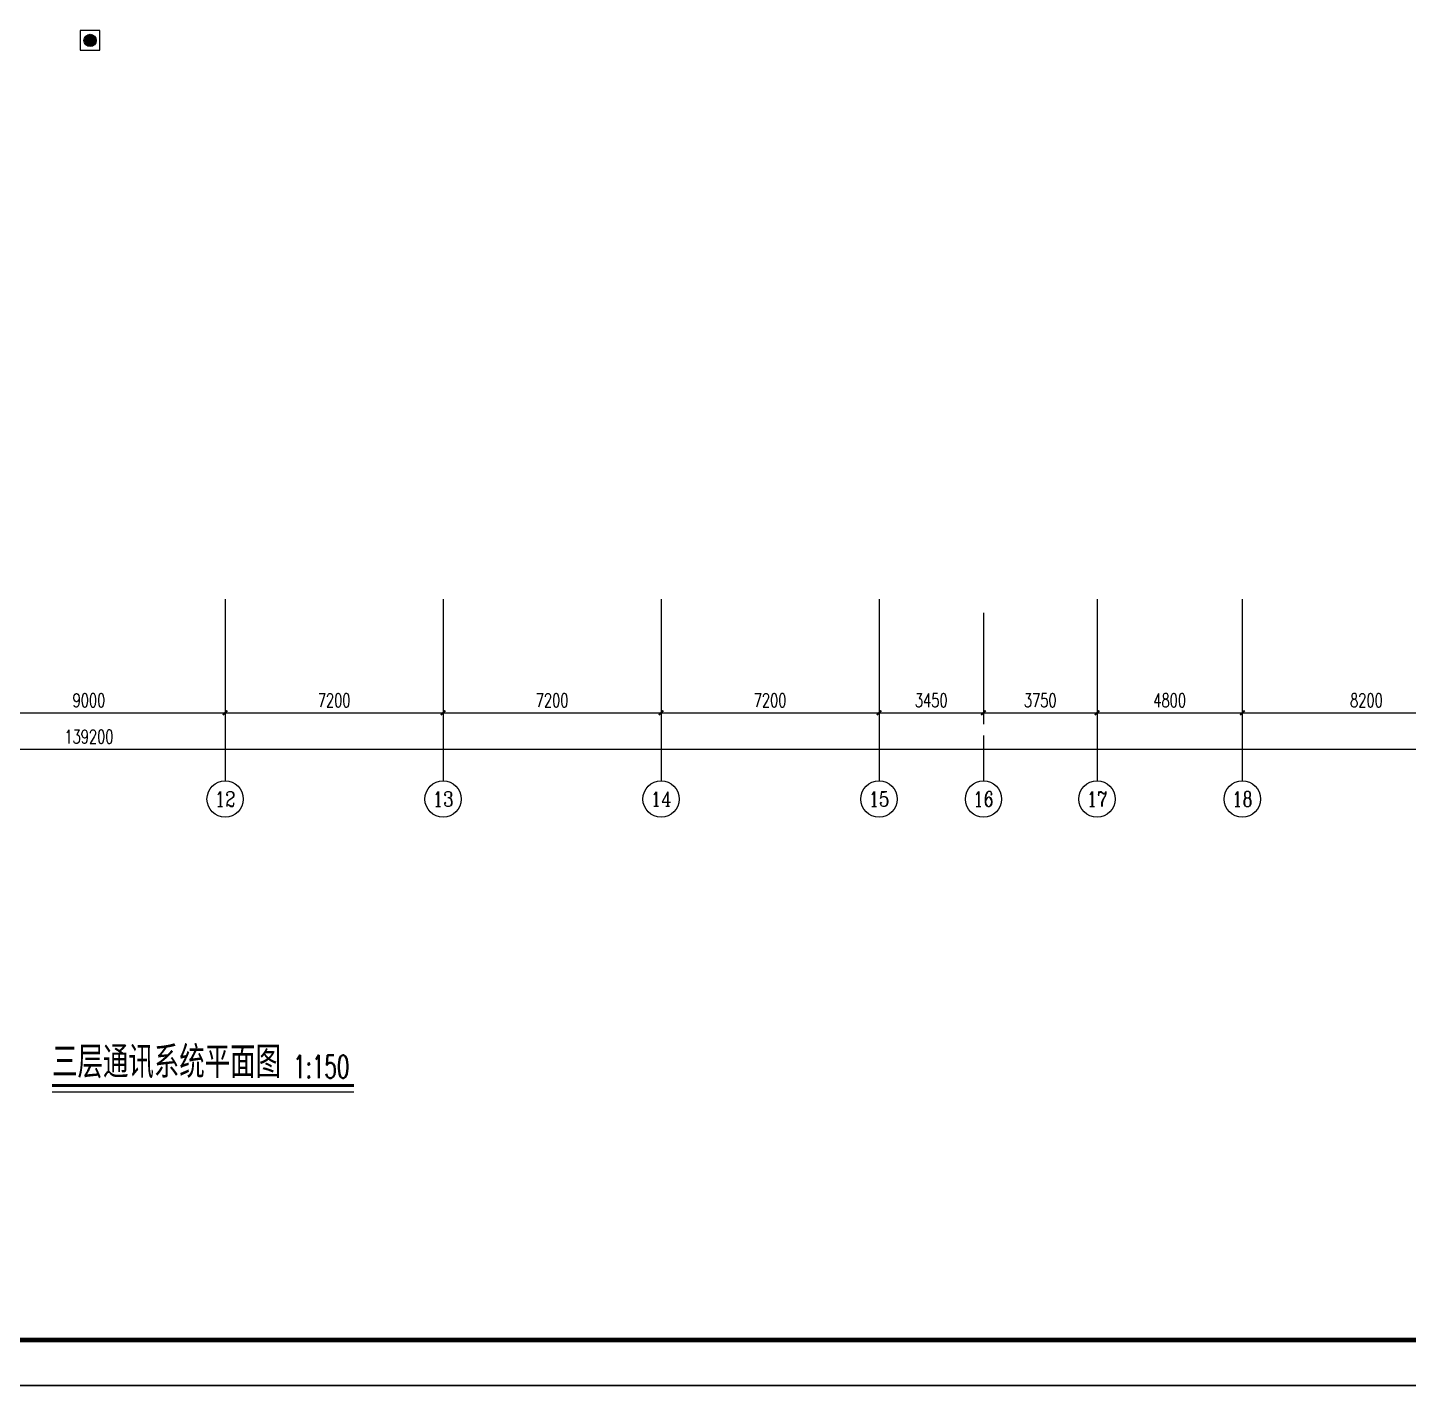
# Model space of a CAD drawing. Extents: x 1398449 to 2142961, y 256969 to 1032940.
# Drawn here: x 1586465 to 1632076, y 531309 to 576162 of the extents above; entities that cross this region are included whole.
import ezdxf
from ezdxf.enums import TextEntityAlignment as Align

# ---------------------------------------------------------------- set-up
doc = ezdxf.new("R2010")
doc.units = 0
doc.header["$LTSCALE"] = 1500
doc.header["$PDSIZE"] = 50
for name, color, linetype in [('1-建筑底图', 8, 'Continuous'), ('AXIS_TEXT', 7, 'Continuous'), ('BTTK', 7, 'Continuous'), ('PUB_TITLE', 4, 'Continuous'), ('TEL_SYMB', 3, 'Continuous'), ('党校-主楼（一期）参照$0$PUB_TITLE', 7, 'Continuous'), ('防火分区', 8, 'Continuous')]:
    doc.layers.add(name, color=color, linetype=linetype)
doc.layers.add('yichutu', color=7, linetype='Continuous', true_color=0xffffff, plot=False)
doc.styles.add('_TCH_AXIS', font='COMPLEX', dxfattribs={"bigfont": 'GBCBIG'})
doc.styles.add('_TCH_DIM_T3', font='SIMPLEX', dxfattribs={"width": 0.705882, "bigfont": 'GBCBIG'})
doc.styles.add('_TEL_DIM', font='SIMPLEX', dxfattribs={"width": 0.8, "height": 3.5, "bigfont": 'HZTXT'})
doc.styles.add('COMPLEX', font='COMPLEX')
doc.styles.add('HZ(TK)', font='geniso.shx', dxfattribs={"width": 0.9, "bigfont": 'hztxt.shx'})
doc.styles.get("Standard").update_dxf_attribs({"font": 'gbeitc.shx', "bigfont": 'gbcbig.shx'})
doc.linetypes.add('JIEDI', pattern='A,1.25,-0.25,0.25,-0.25,0.625,["/",Standard,S=0.6,R=0,X=0,Y=-0.3],0.625,-0.25,0.25,-0.25', length=4)
doc.dimstyles.new('_TCH_ARCH&&150', dxfattribs={"dimtxt": 446.25, "dimasz": 150, "dimexe": 375, "dimexo": 450, "dimgap": 189.375, "dimtad": 1, "dimdec": 0, "dimzin": 0, "dimdsep": 46, "dimtxsty": '_TCH_DIM_T3', "dimblk": 'ARCHTICK', "dimcen": 0.09, "dimclrt": 7, "dimazin": 2, "dimtfac": 1, "dimtdec": 0, "dimtix": 1, "dimtmove": 2, "dimatfit": 3, "dimfxl": 1, "dimtolj": 1, "dimtzin": 0, "dimarcsym": 0})

# ---------------------------------------------------------------- blocks, each defined once
blk = doc.blocks.new('A$C2CDD3BEF')
at = {"layer": '防火分区'}
h = blk.add_hatch(color=7, dxfattribs=at)
h.dxf.hatch_style = 1
edge = h.paths.add_edge_path()
edge.add_arc((460, 446), 282, 0, 360)
at = {"layer": '防火分区', "color": 7}
blk.add_lwpolyline([(0, 0), (900, 0), (900, 900), (0, 900)], close=True, dxfattribs=at)
blk.add_circle((460, 446), 282, dxfattribs=at)
blk = doc.blocks.new('_AXISO')
blk.add_circle((0, 0), 0.5)
at = {"layer": 'AXIS_TEXT', "style": 'COMPLEX', "width": 1.041667}
blk.add_attdef('A', text='', height=0.56, dxfattribs=at).set_placement((-0.25, -0.28), (0.25, -0.28), align=Align.FIT)
blk = doc.blocks.new('_ArchTick')
at = {"color": 0, "linetype": 'ByBlock', "const_width": 0.4}
blk.add_lwpolyline([(-0.5, -0.5), (0.5, 0.5)], dxfattribs=at)
blk = doc.blocks.new('*D356')
at = {"layer": '1-建筑底图', "color": 0, "lineweight": -2, "transparency": 16777216}
for p, q in [((64900, -4828), (64900, -8503)), ((73900, -4828), (73900, -8503)), ((64900, -8128), (73900, -8128))]:
    blk.add_line(p, q, dxfattribs=at)
at = {"layer": 'Defpoints', "color": 0}
for p in [(64900, -4378), (73900, -4378), (73900, -8128)]:
    blk.add_point(p, dxfattribs=at)
at = {"layer": '1-建筑底图', "color": 0, "lineweight": -2, "transparency": 16777216, "xscale": 150, "yscale": 150, "zscale": 150, "rotation": 180}
blk.add_blockref('_ArchTick', (64900, -8128), dxfattribs=at)
at = {"layer": '1-建筑底图', "color": 0, "lineweight": -2, "transparency": 16777216, "xscale": 150, "yscale": 150, "zscale": 150}
blk.add_blockref('_ArchTick', (73900, -8128), dxfattribs=at)
at = {"layer": '1-建筑底图', "color": 7, "transparency": 16777216, "insert": (69400, -7716), "char_height": 446.2, "attachment_point": 5, "style": '_TCH_DIM_T3'}
blk.add_mtext('\\A1;9000', dxfattribs=at)
blk = doc.blocks.new('*D357')
at = {"layer": '1-建筑底图', "color": 0, "lineweight": -2, "transparency": 16777216}
for p, q in [((73900, -4828), (73900, -8503)), ((81100, -4828), (81100, -8503)), ((73900, -8128), (81100, -8128))]:
    blk.add_line(p, q, dxfattribs=at)
at = {"layer": 'Defpoints', "color": 0}
for p in [(73900, -4378), (81100, -4378), (81100, -8128)]:
    blk.add_point(p, dxfattribs=at)
at = {"layer": '1-建筑底图', "color": 0, "lineweight": -2, "transparency": 16777216, "xscale": 150, "yscale": 150, "zscale": 150, "rotation": 180}
blk.add_blockref('_ArchTick', (73900, -8128), dxfattribs=at)
at = {"layer": '1-建筑底图', "color": 0, "lineweight": -2, "transparency": 16777216, "xscale": 150, "yscale": 150, "zscale": 150}
blk.add_blockref('_ArchTick', (81100, -8128), dxfattribs=at)
at = {"layer": '1-建筑底图', "color": 7, "transparency": 16777216, "insert": (77500, -7716), "char_height": 446.2, "attachment_point": 5, "style": '_TCH_DIM_T3'}
blk.add_mtext('\\A1;7200', dxfattribs=at)
blk = doc.blocks.new('*D358')
at = {"layer": '1-建筑底图', "color": 0, "lineweight": -2, "transparency": 16777216}
for p, q in [((81100, -4828), (81100, -8503)), ((88300, -4828), (88300, -8503)), ((81100, -8128), (88300, -8128))]:
    blk.add_line(p, q, dxfattribs=at)
at = {"layer": 'Defpoints', "color": 0}
for p in [(81100, -4378), (88300, -4378), (88300, -8128)]:
    blk.add_point(p, dxfattribs=at)
at = {"layer": '1-建筑底图', "color": 0, "lineweight": -2, "transparency": 16777216, "xscale": 150, "yscale": 150, "zscale": 150, "rotation": 180}
blk.add_blockref('_ArchTick', (81100, -8128), dxfattribs=at)
at = {"layer": '1-建筑底图', "color": 0, "lineweight": -2, "transparency": 16777216, "xscale": 150, "yscale": 150, "zscale": 150}
blk.add_blockref('_ArchTick', (88300, -8128), dxfattribs=at)
at = {"layer": '1-建筑底图', "color": 7, "transparency": 16777216, "insert": (84700, -7716), "char_height": 446.2, "attachment_point": 5, "style": '_TCH_DIM_T3'}
blk.add_mtext('\\A1;7200', dxfattribs=at)
blk = doc.blocks.new('*D359')
at = {"layer": '1-建筑底图', "color": 0, "lineweight": -2, "transparency": 16777216}
for p, q in [((88300, -4828), (88300, -8503)), ((95500, -4828), (95500, -8503)), ((88300, -8128), (95500, -8128))]:
    blk.add_line(p, q, dxfattribs=at)
at = {"layer": 'Defpoints', "color": 0}
for p in [(88300, -4378), (95500, -4378), (95500, -8128)]:
    blk.add_point(p, dxfattribs=at)
at = {"layer": '1-建筑底图', "color": 0, "lineweight": -2, "transparency": 16777216, "xscale": 150, "yscale": 150, "zscale": 150, "rotation": 180}
blk.add_blockref('_ArchTick', (88300, -8128), dxfattribs=at)
at = {"layer": '1-建筑底图', "color": 0, "lineweight": -2, "transparency": 16777216, "xscale": 150, "yscale": 150, "zscale": 150}
blk.add_blockref('_ArchTick', (95500, -8128), dxfattribs=at)
at = {"layer": '1-建筑底图', "color": 7, "transparency": 16777216, "insert": (91900, -7716), "char_height": 446.2, "attachment_point": 5, "style": '_TCH_DIM_T3'}
blk.add_mtext('\\A1;7200', dxfattribs=at)
blk = doc.blocks.new('*D360')
at = {"layer": '1-建筑底图', "color": 0, "lineweight": -2, "transparency": 16777216}
for p, q in [((95500, -4828), (95500, -8503)), ((98950, -4828), (98950, -8503)), ((95500, -8128), (98950, -8128))]:
    blk.add_line(p, q, dxfattribs=at)
at = {"layer": 'Defpoints', "color": 0}
for p in [(95500, -4378), (98950, -4378), (98950, -8128)]:
    blk.add_point(p, dxfattribs=at)
at = {"layer": '1-建筑底图', "color": 0, "lineweight": -2, "transparency": 16777216, "xscale": 150, "yscale": 150, "zscale": 150, "rotation": 180}
blk.add_blockref('_ArchTick', (95500, -8128), dxfattribs=at)
at = {"layer": '1-建筑底图', "color": 0, "lineweight": -2, "transparency": 16777216, "xscale": 150, "yscale": 150, "zscale": 150}
blk.add_blockref('_ArchTick', (98950, -8128), dxfattribs=at)
at = {"layer": '1-建筑底图', "color": 7, "transparency": 16777216, "insert": (97225, -7716), "char_height": 446.2, "attachment_point": 5, "style": '_TCH_DIM_T3'}
blk.add_mtext('\\A1;3450', dxfattribs=at)
blk = doc.blocks.new('*D361')
at = {"layer": '1-建筑底图', "color": 0, "lineweight": -2, "transparency": 16777216}
for p, q in [((98950, -4828), (98950, -8503)), ((102700, -4828), (102700, -8503)), ((98950, -8128), (102700, -8128))]:
    blk.add_line(p, q, dxfattribs=at)
at = {"layer": 'Defpoints', "color": 0}
for p in [(98950, -4378), (102700, -4378), (102700, -8128)]:
    blk.add_point(p, dxfattribs=at)
at = {"layer": '1-建筑底图', "color": 0, "lineweight": -2, "transparency": 16777216, "xscale": 150, "yscale": 150, "zscale": 150, "rotation": 180}
blk.add_blockref('_ArchTick', (98950, -8128), dxfattribs=at)
at = {"layer": '1-建筑底图', "color": 0, "lineweight": -2, "transparency": 16777216, "xscale": 150, "yscale": 150, "zscale": 150}
blk.add_blockref('_ArchTick', (102700, -8128), dxfattribs=at)
at = {"layer": '1-建筑底图', "color": 7, "transparency": 16777216, "insert": (100825, -7716), "char_height": 446.2, "attachment_point": 5, "style": '_TCH_DIM_T3'}
blk.add_mtext('\\A1;3750', dxfattribs=at)
blk = doc.blocks.new('*D362')
at = {"layer": '1-建筑底图', "color": 0, "lineweight": -2, "transparency": 16777216}
for p, q in [((102700, -4828), (102700, -8503)), ((107500, -4828), (107500, -8503)), ((102700, -8128), (107500, -8128))]:
    blk.add_line(p, q, dxfattribs=at)
at = {"layer": 'Defpoints', "color": 0}
for p in [(102700, -4378), (107500, -4378), (107500, -8128)]:
    blk.add_point(p, dxfattribs=at)
at = {"layer": '1-建筑底图', "color": 0, "lineweight": -2, "transparency": 16777216, "xscale": 150, "yscale": 150, "zscale": 150, "rotation": 180}
blk.add_blockref('_ArchTick', (102700, -8128), dxfattribs=at)
at = {"layer": '1-建筑底图', "color": 0, "lineweight": -2, "transparency": 16777216, "xscale": 150, "yscale": 150, "zscale": 150}
blk.add_blockref('_ArchTick', (107500, -8128), dxfattribs=at)
at = {"layer": '1-建筑底图', "color": 7, "transparency": 16777216, "insert": (105100, -7716), "char_height": 446.2, "attachment_point": 5, "style": '_TCH_DIM_T3'}
blk.add_mtext('\\A1;4800', dxfattribs=at)
blk = doc.blocks.new('*D363')
at = {"layer": '1-建筑底图', "color": 0, "lineweight": -2, "transparency": 16777216}
for p, q in [((107500, -4828), (107500, -8503)), ((115700, -4828), (115700, -8503)), ((107500, -8128), (115700, -8128))]:
    blk.add_line(p, q, dxfattribs=at)
at = {"layer": 'Defpoints', "color": 0}
for p in [(107500, -4378), (115700, -4378), (115700, -8128)]:
    blk.add_point(p, dxfattribs=at)
at = {"layer": '1-建筑底图', "color": 0, "lineweight": -2, "transparency": 16777216, "xscale": 150, "yscale": 150, "zscale": 150, "rotation": 180}
blk.add_blockref('_ArchTick', (107500, -8128), dxfattribs=at)
at = {"layer": '1-建筑底图', "color": 0, "lineweight": -2, "transparency": 16777216, "xscale": 150, "yscale": 150, "zscale": 150}
blk.add_blockref('_ArchTick', (115700, -8128), dxfattribs=at)
at = {"layer": '1-建筑底图', "color": 7, "transparency": 16777216, "insert": (111600, -7716), "char_height": 446.2, "attachment_point": 5, "style": '_TCH_DIM_T3'}
blk.add_mtext('\\A1;8200', dxfattribs=at)
blk = doc.blocks.new('*D368')
at = {"layer": '1-建筑底图', "color": 0, "lineweight": -2, "transparency": 16777216}
for p, q in [((-200, -4828), (-200, -9703)), ((139000, -4828), (139000, -9703)), ((-200, -9328), (139000, -9328))]:
    blk.add_line(p, q, dxfattribs=at)
at = {"layer": 'Defpoints', "color": 0}
for p in [(-200, -4378), (139000, -4378), (139000, -9328)]:
    blk.add_point(p, dxfattribs=at)
at = {"layer": '1-建筑底图', "color": 0, "lineweight": -2, "transparency": 16777216, "xscale": 150, "yscale": 150, "zscale": 150, "rotation": 180}
blk.add_blockref('_ArchTick', (-200, -9328), dxfattribs=at)
at = {"layer": '1-建筑底图', "color": 0, "lineweight": -2, "transparency": 16777216, "xscale": 150, "yscale": 150, "zscale": 150}
blk.add_blockref('_ArchTick', (139000, -9328), dxfattribs=at)
at = {"layer": '1-建筑底图', "color": 7, "transparency": 16777216, "insert": (69400, -8916), "char_height": 446.2, "attachment_point": 5, "style": '_TCH_DIM_T3'}
blk.add_mtext('\\A1;139200', dxfattribs=at)
blk = doc.blocks.new('vhtemplate_2020年新竖式图框_A1_1_2', base_point=(-420.5, 0))
at = {"layer": 'PUB_TITLE', "color": 7}
blk.add_lwpolyline([(-420.5, 594), (841, 594), (841, 0), (-420.5, 0)], close=True, dxfattribs=at)
at = {"layer": 'PUB_TITLE', "const_width": 1}
blk.add_lwpolyline([(-395.5, 10), (831, 10), (831, 584), (-395.5, 584)], close=True, dxfattribs=at)
at = {"layer": 'BTTK', "color": 4, "style": 'HZ(TK)', "width": 0.9}
for tag, p in [('合作单位', (796, 511.5)), ('建设单位', (796, 209.5)), ('工程名称', (796, 176.5)), ('子项名称', (806, 160)), ('图纸名称', (796, 141))]:
    blk.add_attdef(tag, text='', height=3.5, dxfattribs=at).set_placement(p, align=Align.MIDDLE_CENTER)
for tag, p in [('注册证书号', (808.5, 309.01)), ('注册印章号', (808.5, 301.01)), ('设计号', (806, 193)), ('图别', (789.75, 34)), ('图号', (822.25, 34)), ('版本号', (789.75, 26)), ('日期', (822.25, 26))]:
    blk.add_attdef(tag, text='', height=3.5, dxfattribs=at).set_placement(p, align=Align.MIDDLE)
blk = doc.blocks.new('yct-1261-594-189225-89100-150-1004.0')
at = {"layer": 'yichutu', "color": 7, "true_color": 0xffffff}
blk.add_lwpolyline([(0, 0), (0, 89100), (189225, 89100), (189225, 0)], close=True, dxfattribs=at)
blk = doc.blocks.new('1-三层建筑底图')
at = {"layer": '1-建筑底图'}
for p, q in [((73900, -4378.1), (73900, -10378.1)), ((81100, -4378.1), (81100, -10378.1)), ((88300, -4378.1), (88300, -10378.1)), ((95500, -4378.1), (95500, -10378.1)), ((102700, -4378.1), (102700, -10378.1)), ((107500, -4378.1), (107500, -10378.1)), ((98950, -8878.1), (98950, -10378.1))]:
    blk.add_line(p, q, dxfattribs=at)
at = {"layer": '1-建筑底图', "xscale": 0.7200000000000001, "yscale": 0.7200000000000001, "zscale": 0.7200000000000001}
blk.add_blockref('A$C2CDD3BEF', (69106.8, 13760.7), dxfattribs=at)
at = {"layer": '1-建筑底图'}
ref = blk.add_blockref('_AXISO', (73900, -10978.1), dxfattribs=dict(at, xscale=1200, yscale=1200, zscale=1200))
ref.add_attrib('A', '12', dxfattribs={"layer": 'AXIS_TEXT', "height": 492.67, "style": '_TCH_AXIS'}).set_placement((73559.8, -11224.5), (74240.2, -11224.5), align=Align.FIT)
ref = blk.add_blockref('_AXISO', (81100, -10978.1), dxfattribs=dict(at, xscale=1200, yscale=1200, zscale=1200))
ref.add_attrib('A', '13', dxfattribs={"layer": 'AXIS_TEXT', "height": 492.67, "style": '_TCH_AXIS'}).set_placement((80759.8, -11224.5), (81440.2, -11224.5), align=Align.FIT)
ref = blk.add_blockref('_AXISO', (88300, -10978.1), dxfattribs=dict(at, xscale=1200, yscale=1200, zscale=1200))
ref.add_attrib('A', '14', dxfattribs={"layer": 'AXIS_TEXT', "height": 471.11, "style": '_TCH_AXIS'}).set_placement((87952.3, -11213.7), (88647.7, -11213.7), align=Align.FIT)
ref = blk.add_blockref('_AXISO', (95500, -10978.1), dxfattribs=dict(at, xscale=1200, yscale=1200, zscale=1200))
ref.add_attrib('A', '15', dxfattribs={"layer": 'AXIS_TEXT', "height": 492.67, "style": '_TCH_AXIS'}).set_placement((95159.8, -11224.5), (95840.2, -11224.5), align=Align.FIT)
ref = blk.add_blockref('_AXISO', (98950, -10978.1), dxfattribs=dict(at, xscale=1200, yscale=1200, zscale=1200))
ref.add_attrib('A', '16', dxfattribs={"layer": 'AXIS_TEXT', "height": 492.67, "style": '_TCH_AXIS'}).set_placement((98609.8, -11224.5), (99290.2, -11224.5), align=Align.FIT)
ref = blk.add_blockref('_AXISO', (102700, -10978.1), dxfattribs=dict(at, xscale=1200, yscale=1200, zscale=1200))
ref.add_attrib('A', '17', dxfattribs={"layer": 'AXIS_TEXT', "height": 492.67, "style": '_TCH_AXIS'}).set_placement((102359.8, -11224.5), (103040.2, -11224.5), align=Align.FIT)
ref = blk.add_blockref('_AXISO', (107500, -10978.1), dxfattribs=dict(at, xscale=1200, yscale=1200, zscale=1200))
ref.add_attrib('A', '18', dxfattribs={"layer": 'AXIS_TEXT', "height": 492.67, "style": '_TCH_AXIS'}).set_placement((107159.8, -11224.5), (107840.2, -11224.5), align=Align.FIT)
for p1, p2, distance, picture, middle in [((-200, -4378.1), (139000, -4378.1), -4950, '*D368', (69400, -8915.6)), ((64900, -4378.1), (73900, -4378.1), -3750, '*D356', (69400, -7715.6)), ((73900, -4378.1), (81100, -4378.1), -3750, '*D357', (77500, -7715.6)), ((81100, -4378.1), (88300, -4378.1), -3750, '*D358', (84700, -7715.6)), ((88300, -4378.1), (95500, -4378.1), -3750, '*D359', (91900, -7715.6)), ((95500, -4378.1), (98950, -4378.1), -3750, '*D360', (97225, -7715.6)), ((98950, -4378.1), (102700, -4378.1), -3750, '*D361', (100825, -7715.6)), ((102700, -4378.1), (107500, -4378.1), -3750, '*D362', (105100, -7715.6)), ((107500, -4378.1), (115700, -4378.1), -3750, '*D363', (111600, -7715.6))]:
    dim = blk.add_aligned_dim(p1=p1, p2=p2, distance=distance, dimstyle='_TCH_ARCH&&150', dxfattribs=at)
    dim.commit()
    dim.dimension.update_dxf_attribs({"geometry": picture, "text_midpoint": middle})

msp = doc.modelspace()

# ---------------------------------------------------------------- linework, layer by layer
at = {"layer": 'TEL_SYMB', "const_width": 105}
msp.add_lwpolyline([(1587275.1, 541216.5), (1597241.6, 541216.5)], dxfattribs=at)
at = {"layer": 'TEL_SYMB'}
msp.add_lwpolyline([(1587275.1, 541006.5), (1597241.6, 541006.5)], dxfattribs=at)
at = {"layer": '党校-主楼（一期）参照$0$PUB_TITLE'}
msp.add_lwpolyline([(1498789.3, 531309.5), (1687939.3, 531309.5), (1687939.3, 620409.5), (1498789.3, 620409.5)], close=True, dxfattribs=at)
at = {"layer": '党校-主楼（一期）参照$0$PUB_TITLE', "const_width": 150}
msp.add_lwpolyline([(1502539.3, 532809.5), (1686439.3, 532809.5), (1686439.3, 618909.5), (1502539.3, 618909.5)], close=True, dxfattribs=at)

# ---------------------------------------------------------------- block references
at = {"xscale": 150, "yscale": 150, "zscale": 150}
msp.add_blockref('vhtemplate_2020年新竖式图框_A1_1_2', (1498714.3, 531309.5), dxfattribs=at)
at = {"layer": '1-建筑底图', "linetype": 'JIEDI'}
msp.add_blockref('1-三层建筑底图', (1519091, 561657.6), dxfattribs=at)
at = {"layer": 'yichutu'}
msp.add_blockref('yct-1261-594-189225-89100-150-1004.0', (1498714.3, 531309.5), dxfattribs=at)

# ---------------------------------------------------------------- texts
at = {"layer": 'TEL_SYMB', "color": 7, "style": '_TEL_DIM'}
for s, height, width, p in [('三层通讯系统平面图', 1050, 0.8, (1587275.1, 541462.4)), ('1:150', 750, 0.64, (1595240.2, 541462.4))]:
    msp.add_text(s, height=height, dxfattribs=dict(at, width=width)).set_placement(p)

doc.saveas('drawing.dxf')
